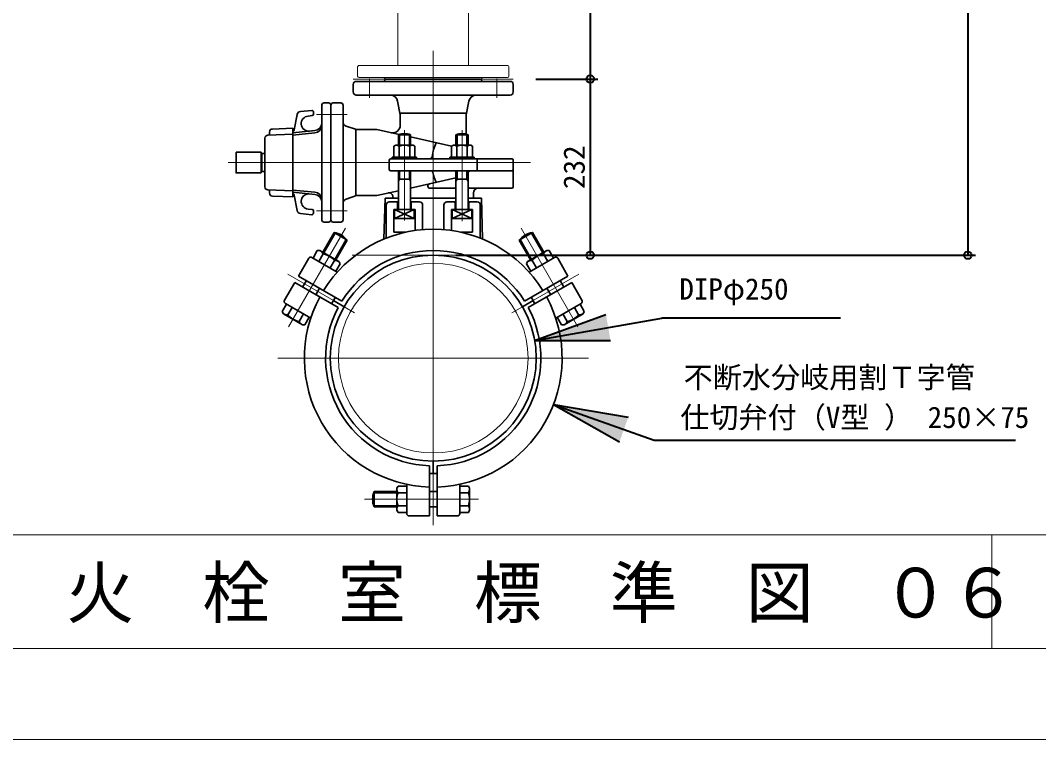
# Model space of a CAD drawing. Units: millimetres at full size, sheet at 1:20; details may follow other scales. Extents: x -5952 to 5966, y -3160 to 3160.
# Drawn here: x -2508 to -1165, y -920 to 29 of the extents above; entities that cross this region are included whole.
import ezdxf
from ezdxf.enums import TextEntityAlignment as Align

# ---------------------------------------------------------------- set-up
doc = ezdxf.new("R2010")
doc.units = ezdxf.units.MM
doc.header["$LTSCALE"] = 20
doc.header["$PDMODE"] = 32
doc.header["$PDSIZE"] = 10
for name, color, linetype, lineweight in [('0-5_TEMP01', 3, 'Continuous', 18), ('0-6_T字管', 6, 'Continuous', 35), ('0-8_細線', 7, 'Continuous', 9), ('0-A_図面標題', 3, 'Continuous', 18), ('0-B_図面枠', 3, 'Continuous', 18), ('0-C_寸法', 1, 'Continuous', 40)]:
    doc.layers.add(name, color=color, linetype=linetype, lineweight=lineweight)
doc.styles.add('ＭＳ ゴシック', font='')
doc.styles.get('ＭＳ ゴシック').set_extended_font_data('MS Gothic')

msp = doc.modelspace()

# ---------------------------------------------------------------- linework, layer by layer
at = {"layer": '0-5_TEMP01'}
for p, q in [((-1963.77, -552.44), (-1963.77, -11.34)), ((-2069.27, -48.64), (-1858.27, -48.64)), ((-2047.76, -73.5), (-2047.76, -47.97)), ((-1879.77, -73.5), (-1879.77, -47.97)), ((-2117.8, -95.14), (-2077.12, -95.14)), ((-2001.77, -235.23), (-2001.77, -115.86)), ((-1925.77, -235.82), (-1925.77, -115.86)), ((-2234.21, -158.64), (-1835.53, -158.64)), ((-2117.8, -222.14), (-2077.12, -222.14)), ((-2154.64, -375.25), (-2079.54, -245.17)), ((-1772.89, -375.25), (-1847.99, -245.17)), ((-2070.76, -280.84), (-1856.77, -280.84)), ((-2155.61, -305.88), (-2095.4, -340.64)), ((-1771.92, -305.88), (-1832.13, -340.64)), ((-2081.37, -348.74), (-2067.41, -356.8)), ((-1846.16, -348.74), (-1860.12, -356.8)), ((-2168.67, -416.64), (-1758.86, -416.64)), ((-1963.77, -636.75), (-1963.77, -568.64)), ((-1904.18, -602.64), (-2054.38, -602.64)), ((-1226.9, -649.63), (-1226.9, -799.63)), ((-4146.91, -919.63), (1793.09, -919.63))]:
    msp.add_line(p, q, dxfattribs=at)
at = {"layer": '0-6_T字管'}
for p, q in [((-1862.26, -51.64), (-2065.26, -51.64)), ((-2026.27, -48.64), (-2029.26, -51.64)), ((-2026.27, -48.64), (-1901.27, -48.64)), ((-1901.27, -48.64), (-1898.27, -51.64)), ((-2069.26, -65.64), (-2069.26, -55.64)), ((-1858.27, -65.64), (-1858.27, -55.64)), ((-2101.76, -80.14), (-2107.76, -80.14)), ((-2095.77, -80.14), (-2085.77, -80.14)), ((-1862.26, -69.64), (-2065.26, -69.64)), ((-2010.71, -77.75), (-2007.26, -95.65)), ((-1916.83, -77.75), (-1920.26, -95.65)), ((-2123.96, -89.84), (-2138.95, -91.29)), ((-2121.76, -94.84), (-2121.76, -91.83)), ((-2110.77, -83.14), (-2110.77, -234.14)), ((-2098.76, -83.14), (-2098.76, -234.14)), ((-2082.76, -83.14), (-2082.76, -234.14)), ((-2007.26, -93.64), (-1920.26, -93.64)), ((-2147.05, -115.37), (-2143.39, -95.36)), ((-2123.57, -96.84), (-2128.81, -97.34)), ((-2007.26, -109.52), (-2007.26, -95.65)), ((-1920.26, -121.34), (-1920.26, -95.65)), ((-2179.77, -118.48), (-2179.77, -122.4)), ((-2175.93, -114.48), (-2148.76, -113.38)), ((-2148.76, -203.9), (-2148.76, -113.38)), ((-2119.81, -116.57), (-2148.76, -119.36)), ((-2119.81, -119.58), (-2148.76, -122.36)), ((-2119.81, -116.57), (-2126.89, -117.25)), ((-2078.67, -110.51), (-2064.76, -115.14)), ((-2065.77, -202.14), (-2065.77, -115.14)), ((-2064.76, -115.14), (-2038.11, -115.14)), ((-2008.52, -121.7), (-2038.11, -115.14)), ((-2185.77, -190.8), (-2185.77, -126.48)), ((-2181.93, -122.48), (-2148.76, -121.14)), ((-2009.77, -135.64), (-2009.77, -122.14)), ((-2009.77, -122.14), (-1993.77, -122.14)), ((-2008.27, -135.64), (-2008.27, -122.14)), ((-1995.26, -135.64), (-1995.26, -122.14)), ((-1993.77, -135.64), (-1993.77, -122.14)), ((-1939.62, -136.97), (-1993.77, -124.97)), ((-1933.76, -135.64), (-1933.76, -122.14)), ((-1933.76, -122.14), (-1917.76, -122.14)), ((-1932.26, -135.64), (-1932.26, -122.14)), ((-1919.27, -135.64), (-1919.27, -122.14)), ((-1917.76, -135.64), (-1917.76, -122.14)), ((-2223.76, -144.89), (-2190.77, -144.89)), ((-2190.77, -172.39), (-2190.77, -144.89)), ((-2189.97, -146.64), (-2190.77, -147.1)), ((-2189.97, -146.64), (-2189.97, -170.64)), ((-2015.62, -137), (-2013.27, -135.64)), ((-2015.62, -151.64), (-2015.62, -137)), ((-2013.27, -135.64), (-1990.26, -135.64)), ((-2008.7, -137), (-2008.7, -151.64)), ((-1994.84, -151.64), (-1994.84, -137)), ((-1990.26, -135.64), (-1987.91, -137)), ((-1987.91, -137), (-1987.91, -151.64)), ((-1939.62, -137), (-1937.26, -135.64)), ((-1939.62, -151.64), (-1939.62, -137)), ((-1937.26, -135.64), (-1914.27, -135.64)), ((-1932.69, -137), (-1932.69, -151.64)), ((-1918.84, -151.64), (-1918.84, -137)), ((-1914.27, -135.64), (-1911.91, -137)), ((-1911.91, -137), (-1911.91, -151.64)), ((-2098.76, -158.64), (-2098.76, -234.14)), ((-2021.76, -167.64), (-2021.76, -155.64)), ((-2019.76, -153.64), (-1860.26, -153.64)), ((-1985.77, -151.64), (-2017.76, -151.64)), ((-2017.76, -153.64), (-2017.76, -151.64)), ((-1985.77, -153.64), (-1985.77, -151.64)), ((-1941.76, -151.64), (-1909.77, -151.64)), ((-1941.76, -153.64), (-1941.76, -151.64)), ((-1909.77, -153.64), (-1909.77, -151.64)), ((-1905.76, -169.64), (-1905.76, -153.64)), ((-1858.27, -190.64), (-1858.27, -155.64)), ((-2019.76, -169.64), (-1925.77, -169.64)), ((-2009.77, -220.64), (-2009.77, -169.64)), ((-2008.27, -180.64), (-2008.27, -169.64)), ((-1995.26, -180.64), (-1995.26, -169.64)), ((-1993.77, -220.64), (-1993.77, -169.64)), ((-1933.76, -220.64), (-1933.76, -169.64)), ((-1932.26, -180.64), (-1932.26, -169.64)), ((-1925.77, -169.64), (-1860.26, -169.64)), ((-1919.27, -180.64), (-1919.27, -169.64)), ((-1917.76, -220.64), (-1917.76, -169.64)), ((-2008.27, -180.64), (-2009.77, -183.24)), ((-2009.77, -180.64), (-1993.77, -180.64)), ((-1995.26, -180.64), (-1993.77, -183.24)), ((-1933.76, -179.01), (-1993.77, -192.31)), ((-1917.76, -180.64), (-1933.76, -180.64)), ((-1932.26, -180.64), (-1933.76, -183.24)), ((-1919.27, -180.64), (-1917.76, -183.24)), ((-2181.93, -194.8), (-2148.76, -196.14)), ((-2179.77, -198.8), (-2179.77, -194.88)), ((-2119.81, -197.71), (-2148.76, -194.93)), ((-2119.81, -200.72), (-2148.76, -197.93)), ((-2009.77, -195.86), (-2038.11, -202.14)), ((-1967.87, -192.64), (-1933.76, -192.64)), ((-1917.76, -192.64), (-1860.26, -192.64)), ((-1910.51, -205.64), (-1910.51, -198.64)), ((-2175.93, -202.8), (-2148.76, -203.9)), ((-2147.05, -201.91), (-2143.39, -221.93)), ((-2110.77, -232.14), (-2110.77, -212.14)), ((-2082.77, -212.14), (-2082.77, -232.14)), ((-2078.67, -206.78), (-2064.76, -202.14)), ((-2065.77, -202.14), (-2038.11, -202.14)), ((-2028.92, -259.62), (-2027.26, -205.64)), ((-2009.77, -205.64), (-2027.26, -205.64)), ((-2025.77, -258.35), (-2025.77, -214.64)), ((-2009.77, -210.64), (-2021.76, -210.64)), ((-2017.02, -205.64), (-2017.02, -203.7)), ((-2010.77, -220.64), (-2010.77, -210.64)), ((-1993.77, -205.64), (-1933.76, -205.64)), ((-1981.77, -210.64), (-1993.77, -210.64)), ((-1992.76, -220.64), (-1992.76, -210.64)), ((-1977.76, -247.22), (-1977.76, -214.64)), ((-1949.76, -247.22), (-1949.76, -214.64)), ((-1945.77, -210.64), (-1933.76, -210.64)), ((-1934.77, -220.64), (-1934.77, -210.64)), ((-1917.76, -205.64), (-1900.26, -205.64)), ((-1917.76, -210.64), (-1905.76, -210.64)), ((-1916.76, -220.64), (-1916.76, -210.64)), ((-1901.77, -258.35), (-1901.77, -214.64)), ((-1898.61, -259.62), (-1900.26, -205.64)), ((-2123.96, -227.44), (-2138.95, -226)), ((-2123.57, -220.45), (-2128.81, -219.95)), ((-2121.76, -222.44), (-2121.76, -225.46)), ((-2015.77, -250.64), (-2015.77, -220.64)), ((-1987.76, -220.64), (-2015.77, -220.64)), ((-1988.77, -220.64), (-2014.76, -232.64)), ((-2014.76, -232.64), (-2014.76, -220.64)), ((-1987.76, -248.34), (-1987.76, -220.64)), ((-1939.76, -220.64), (-1911.77, -220.64)), ((-1939.76, -248.34), (-1939.76, -220.64)), ((-1912.76, -220.64), (-1938.77, -232.64)), ((-1938.77, -220.64), (-1912.76, -232.64)), ((-1938.77, -232.64), (-1938.77, -220.64)), ((-1912.76, -232.64), (-1912.76, -220.64)), ((-1911.77, -250.64), (-1911.77, -220.64)), ((-2101.76, -237.14), (-2107.76, -237.14)), ((-2095.77, -237.14), (-2085.77, -237.14)), ((-2014.76, -232.64), (-1988.77, -232.64)), ((-1938.77, -232.64), (-1912.76, -232.64)), ((-2094.5, -251.09), (-2109.51, -277.07)), ((-2093.21, -251.84), (-2108.21, -277.82)), ((-2094.5, -251.09), (-2077.18, -261.09)), ((-2000.42, -250.64), (-2015.77, -250.64)), ((-1927.11, -250.64), (-1911.77, -250.64)), ((-1833.03, -251.09), (-1850.35, -261.09)), ((-1834.33, -251.84), (-1819.33, -277.82)), ((-1833.03, -251.09), (-1818.03, -277.07)), ((-2078.49, -260.34), (-2093.49, -286.32)), ((-2077.18, -261.09), (-2092.18, -287.08)), ((-1850.35, -261.09), (-1835.34, -287.08)), ((-1849.04, -260.34), (-1834.05, -286.32)), ((-2122.34, -284.67), (-2116.66, -274.83)), ((-2116.66, -274.83), (-2113.4, -274.83)), ((-2109.16, -279.16), (-2114.84, -289)), ((-2113.4, -274.83), (-2088.29, -289.32)), ((-1814.13, -274.83), (-1839.24, -289.32)), ((-1818.37, -279.16), (-1812.69, -289)), ((-1810.87, -274.83), (-1814.13, -274.83)), ((-1805.19, -284.67), (-1810.87, -274.83)), ((-2141.4, -308.31), (-2127.9, -284.93)), ((-2123.8, -283.83), (-2090.34, -303.15)), ((-2099.84, -297.66), (-2094.16, -287.81)), ((-2086.66, -292.14), (-2092.34, -301.99)), ((-2088.29, -289.32), (-2086.66, -292.14)), ((-1839.24, -289.32), (-1840.87, -292.14)), ((-1840.87, -292.14), (-1835.18, -301.99)), ((-1803.73, -283.83), (-1837.19, -303.15)), ((-1827.68, -297.66), (-1833.37, -287.81)), ((-1786.14, -308.31), (-1799.64, -284.93)), ((-2141.4, -308.31), (-2084.16, -341.36)), ((-1786.14, -308.31), (-1843.37, -341.36)), ((-2146.4, -316.98), (-2159.9, -340.36)), ((-2146.4, -316.98), (-2089.16, -350.01)), ((-2131.01, -314.31), (-2136.01, -322.98)), ((-1781.14, -316.98), (-1838.37, -350.01)), ((-1796.53, -314.31), (-1791.53, -322.98)), ((-1781.14, -316.98), (-1767.63, -340.36)), ((-2113.68, -324.31), (-2118.68, -332.98)), ((-1813.85, -324.31), (-1808.85, -332.98)), ((-2157.35, -345.29), (-2163.03, -355.14)), ((-2158.8, -344.46), (-2125.34, -363.77)), ((-2095.4, -340.64), (-2081.37, -348.74)), ((-1832.13, -340.64), (-1846.16, -348.74)), ((-1768.73, -344.46), (-1802.2, -363.77)), ((-1770.19, -345.29), (-1764.5, -355.14)), ((-2163.03, -355.14), (-2161.4, -357.96)), ((-2161.4, -357.96), (-2136.29, -372.46)), ((-2155.53, -359.47), (-2149.84, -349.62)), ((-2134.84, -358.28), (-2140.53, -368.13)), ((-1792.69, -358.28), (-1787, -368.13)), ((-1766.13, -357.96), (-1791.25, -372.46)), ((-1772, -359.47), (-1777.68, -349.62)), ((-1764.5, -355.14), (-1766.13, -357.96)), ((-2136.29, -372.46), (-2133.03, -372.46)), ((-2133.03, -372.46), (-2127.34, -362.62)), ((-1794.5, -372.46), (-1800.19, -362.62)), ((-1791.25, -372.46), (-1794.5, -372.46)), ((-1968.77, -624.64), (-1968.77, -558.55)), ((-1963.77, -568.64), (-1963.77, -552.44)), ((-1958.76, -624.64), (-1958.76, -558.55)), ((-2011.77, -588.14), (-2010.14, -585.32)), ((-2011.77, -617.14), (-2011.77, -588.14)), ((-2010.14, -585.32), (-1998.76, -585.32)), ((-1998.76, -621.64), (-1998.76, -583)), ((-1928.76, -621.64), (-1928.76, -583)), ((-1917.4, -585.32), (-1928.76, -585.32)), ((-1915.77, -588.14), (-1917.4, -585.32)), ((-1915.77, -617.14), (-1915.77, -588.14)), ((-2041.76, -612.64), (-2041.76, -592.64)), ((-2041.76, -592.64), (-2011.77, -592.64)), ((-2041.76, -594.14), (-2011.77, -594.14)), ((-1998.76, -593.98), (-2010.14, -593.98)), ((-1958.76, -592.64), (-1968.77, -592.64)), ((-1928.76, -593.98), (-1917.4, -593.98)), ((-2041.76, -611.14), (-2011.77, -611.14)), ((-2041.76, -612.64), (-2011.77, -612.64)), ((-2010.14, -619.96), (-2011.77, -617.14)), ((-2010.14, -611.31), (-1998.76, -611.31)), ((-1958.76, -612.64), (-1968.77, -612.64)), ((-1917.4, -611.31), (-1928.76, -611.31)), ((-1917.4, -619.96), (-1915.77, -617.14)), ((-1998.76, -619.96), (-2010.14, -619.96)), ((-1968.77, -624.64), (-1995.77, -624.64)), ((-1958.76, -624.64), (-1931.77, -624.64)), ((-1928.76, -619.96), (-1917.4, -619.96))]:
    msp.add_line(p, q, dxfattribs=at)
for points in [[(-2223.76, -144.89), (-2223.76, -172.39), (-2190.77, -172.39)], [(-2185.77, -146.64), (-2189.97, -146.64), (-2190.77, -147.1)], [(-2185.77, -170.64), (-2189.97, -170.64), (-2190.77, -170.18)], [(-2014.76, -220.64), (-1988.77, -232.64), (-1988.77, -220.64)]]:
    msp.add_lwpolyline(points, dxfattribs=at)
msp.add_circle((-1963.77, -416.64), 135.8, dxfattribs=at)
for centre, radius, start, end in [((-2065.26, -55.64), 4, 90, 180), ((-1862.26, -55.64), 4, 0, 90), ((-2065.26, -65.64), 4, 180, 270), ((-1862.26, -65.64), 4, 270, 0), ((-2107.76, -83.14), 3, 90, 180), ((-2101.76, -83.14), 3, 0, 90), ((-2095.77, -83.14), 3, 90, 180), ((-2085.77, -83.14), 3, 0, 90), ((-2020.53, -79.64), 10, 10.886, 90), ((-1907, -79.64), 10, 90, 169.114), ((-2138.47, -96.26), 5, 95.5, 169.621), ((-2123.76, -91.83), 2, 0, 95.5), ((-2127.86, -107.3), 10, 95.5, 275.5), ((-2123.76, -94.84), 2, 275.5, 0), ((-2120.77, -106.61), 10, 275.5, 0), ((-2076.76, -104.82), 6, 180, 251.565), ((-2175.77, -118.48), 4, 92.321, 180), ((-2151.97, -114.47), 5, 309.889, 349.621), ((-2120.77, -109.62), 10, 275.5, 0), ((-2017.27, -109.52), 10, 257.5, 0), ((-2001.77, -142.72), 22.09, 68.761, 111.239), ((-1925.77, -142.72), 22.09, 68.761, 111.239), ((-2181.76, -126.48), 4, 92.321, 180), ((-1905.76, -158.64), 60, 154.179, 172.705), ((-2012.16, -140.74), 5.09, 47.117, 90), ((-2001.77, -153.97), 18.32, 67.781, 112.219), ((-1991.38, -140.74), 5.09, 90, 132.883), ((-1936.16, -140.74), 5.09, 47.117, 90), ((-1925.77, -153.97), 18.32, 67.781, 112.219), ((-1915.38, -140.74), 5.09, 90, 132.883), ((-2019.76, -155.64), 2, 90, 180), ((-1968.25, -150.64), 3, 270, 352.705), ((-1860.26, -155.64), 2, 0, 90), ((-2019.76, -167.64), 2, 180, 270), ((-1967.19, -172.64), 3, 12.84, 90), ((-1905.76, -158.64), 60, 192.84, 205.821), ((-1914.27, -175.64), 6, 90, 125.685), ((-1860.26, -167.64), 2, 270, 0), ((-1967.87, -189.64), 3, 102.5, 270), ((-2181.76, -190.8), 4, 180, 267.679), ((-2175.77, -198.8), 4, 180, 267.679), ((-2151.97, -202.81), 5, 10.379, 50.111), ((-2127.86, -209.99), 10, 90, 264.5), ((-2120.77, -207.67), 10, 0, 84.5), ((-2120.77, -210.67), 10, 0, 84.5), ((-2022.02, -203.7), 5, 0, 102.5), ((-1914.27, -186.64), 6, 234.315, 270), ((-1904.52, -198.64), 6, 90, 180), ((-1860.26, -190.64), 2, 270, 0), ((-2076.76, -212.46), 6, 108.435, 180), ((-2021.76, -214.64), 4, 90, 180), ((-1981.77, -214.64), 4, 0, 90), ((-1945.77, -214.64), 4, 90, 180), ((-1905.76, -214.64), 4, 0, 90), ((-2138.47, -221.02), 5, 190.379, 264.5), ((-2123.76, -225.46), 2, 264.5, 0), ((-2123.76, -222.44), 2, 0, 84.5), ((-2107.76, -234.14), 3, 180, 270), ((-2101.76, -234.14), 3, 270, 0), ((-2095.77, -234.14), 3, 180, 270), ((-2085.77, -234.14), 3, 270, 0), ((-1963.77, -416.64), 170, 31.685, 148.315), ((-2097.84, -276.88), 26, 37.38, 82.62), ((-1829.68, -276.88), 26, 97.38, 142.62), ((-2115.38, -281.27), 6.57, 18.781, 60), ((-2112.77, -302.72), 23.84, 38.702, 81.298), ((-1963.77, -416.64), 142, 32.018, 147.982), ((-1814.76, -302.72), 23.84, 98.702, 141.298), ((-1812.15, -281.27), 6.57, 120, 161.219), ((-2125.3, -286.43), 3, 60, 150), ((-2092.88, -294.26), 6.57, 60, 101.219), ((-1834.65, -294.26), 6.57, 78.781, 120), ((-1802.23, -286.43), 3, 30, 120), ((-2157.3, -341.86), 3, 150, 240), ((-1963.77, -416.64), 170, 151.685, 268.315), ((-1963.77, -416.64), 152, 148.115, 151.885), ((-1963.77, -416.64), 170, 271.685, 28.315), ((-1963.77, -416.64), 152, 28.115, 31.885), ((-1770.23, -341.86), 3, 300, 30), ((-2156.81, -353.03), 6.57, 240, 281.219), ((-2136.93, -344.56), 23.84, 218.702, 261.298), ((-1963.77, -416.64), 142, 152.018, 267.982), ((-1963.77, -416.64), 142, 272.018, 27.982), ((-1790.61, -344.56), 23.84, 278.702, 321.298), ((-1770.72, -353.03), 6.57, 258.781, 300), ((-2134.31, -366.01), 6.57, 198.781, 240), ((-1793.22, -366.01), 6.57, 300, 341.219), ((-1963.77, -416.64), 152, 268.115, 271.885), ((-2005.2, -589.65), 6.57, 180, 221.219), ((-1922.34, -589.65), 6.57, 318.781, 0), ((-2017.76, -602.64), 26, 157.38, 202.62), ((-1987.92, -602.64), 23.84, 158.702, 201.298), ((-1939.61, -602.64), 23.84, 338.702, 21.298), ((-2005.2, -615.63), 6.57, 138.781, 180), ((-1922.34, -615.63), 6.57, 0, 41.219), ((-1995.77, -621.64), 3, 180, 270), ((-1931.77, -621.64), 3, 270, 0)]:
    msp.add_arc(centre, radius, start, end, dxfattribs=at)
at = {"layer": '0-8_細線'}
for p, q in [((-2010.27, -30.64), (-2010.27, 183.36)), ((-1917.27, -30.64), (-1917.27, 183.36)), ((-2063.54, -44.65), (-2063.54, -32.64)), ((-2061.55, -30.64), (-1865.99, -30.64)), ((-1863.99, -44.65), (-1863.99, -32.64)), ((-2061.55, -46.64), (-1865.99, -46.64)), ((-2026.77, -48.64), (-2028.77, -46.64)), ((-1900.77, -48.64), (-1898.77, -46.64))]:
    msp.add_line(p, q, dxfattribs=at)
for radius in [135.8, 125]:
    msp.add_circle((-1963.77, -416.64), radius, dxfattribs=at)
for centre, start, end in [((-2061.55, -32.64), 90, 180.002), ((-1865.99, -32.64), 359.998, 90), ((-2061.55, -44.65), 180.002, 270), ((-1865.99, -44.65), 270, 359.998)]:
    msp.add_arc(centre, 2, start, end, dxfattribs=at)
at = {"layer": '0-A_図面標題'}
msp.add_line((-4026.9, -649.63), (1673.1, -649.63), dxfattribs=at)
at = {"layer": '0-B_図面枠'}
msp.add_lwpolyline([(-4026.9, 3040.37), (1673.1, 3040.37), (1673.1, -799.63), (-4026.9, -799.63)], close=True, dxfattribs=at)
at = {"layer": '0-C_寸法'}
for p, q in [((-1258.79, 919.16), (-1258.79, -280.84)), ((-1756.68, 201.36), (-1756.68, -48.64)), ((-1828.27, -48.64), (-1746.68, -48.64)), ((-1828.27, -48.64), (-1746.68, -48.64)), ((-1756.68, -48.64), (-1756.68, -280.84)), ((-1933.76, -280.84), (-1248.79, -280.84)), ((-1933.76, -280.84), (-1746.68, -280.84)), ((-1830.01, -393.16), (-1736.02, -359.03)), ((-1830.01, -393.16), (-1662.17, -363.69)), ((-1426.58, -363.69), (-1662.17, -363.69)), ((-1830.01, -393.16), (-1730.01, -393.24)), ((-1805.13, -477.75), (-1672.25, -524.75)), ((-1805.13, -477.75), (-1706.49, -494.21)), ((-1805.13, -477.75), (-1718.08, -526.96)), ((-1672.25, -524.75), (-1195.88, -524.75))]:
    msp.add_line(p, q, dxfattribs=at)
for p in [(-1756.68, -48.64), (-1756.68, -48.64), (-1756.68, -280.84), (-1258.79, -280.84)]:
    msp.add_point(p, dxfattribs=at)
for points in [[(-1736.02, -359.03), (-1730.01, -393.24), (-1830.01, -393.16)], [(-1706.49, -494.21), (-1718.08, -526.96), (-1805.13, -477.75)]]:
    msp.add_solid(points, dxfattribs=at)

# ---------------------------------------------------------------- texts
at = {"layer": '0-A_図面標題', "style": 'ＭＳ ゴシック'}
msp.add_text('消\u3000火\u3000栓\u3000室\u3000標\u3000準\u3000図\u3000０６\u3000（配水管径φ２５０）', height=65.69, dxfattribs=at).set_placement((-2626.9, -778.39), align=Align.BOTTOM_LEFT)
at = {"layer": '0-C_寸法', "style": 'ＭＳ ゴシック'}
msp.add_text('232', height=28.15, rotation=90, dxfattribs=at).set_placement((-1755.47, -193.54), align=Align.BOTTOM_LEFT)
for s, p in [('DIPφ250', (-1639.18, -347.86)), ('不断水分岐用割Ｔ字管', (-1633.53, -464.44)), ('仕切弁付（V型 ） 250×75', (-1637.92, -517.15))]:
    msp.add_text(s, height=28.15, dxfattribs=at).set_placement(p, align=Align.BOTTOM_LEFT)

doc.saveas('drawing.dxf')
